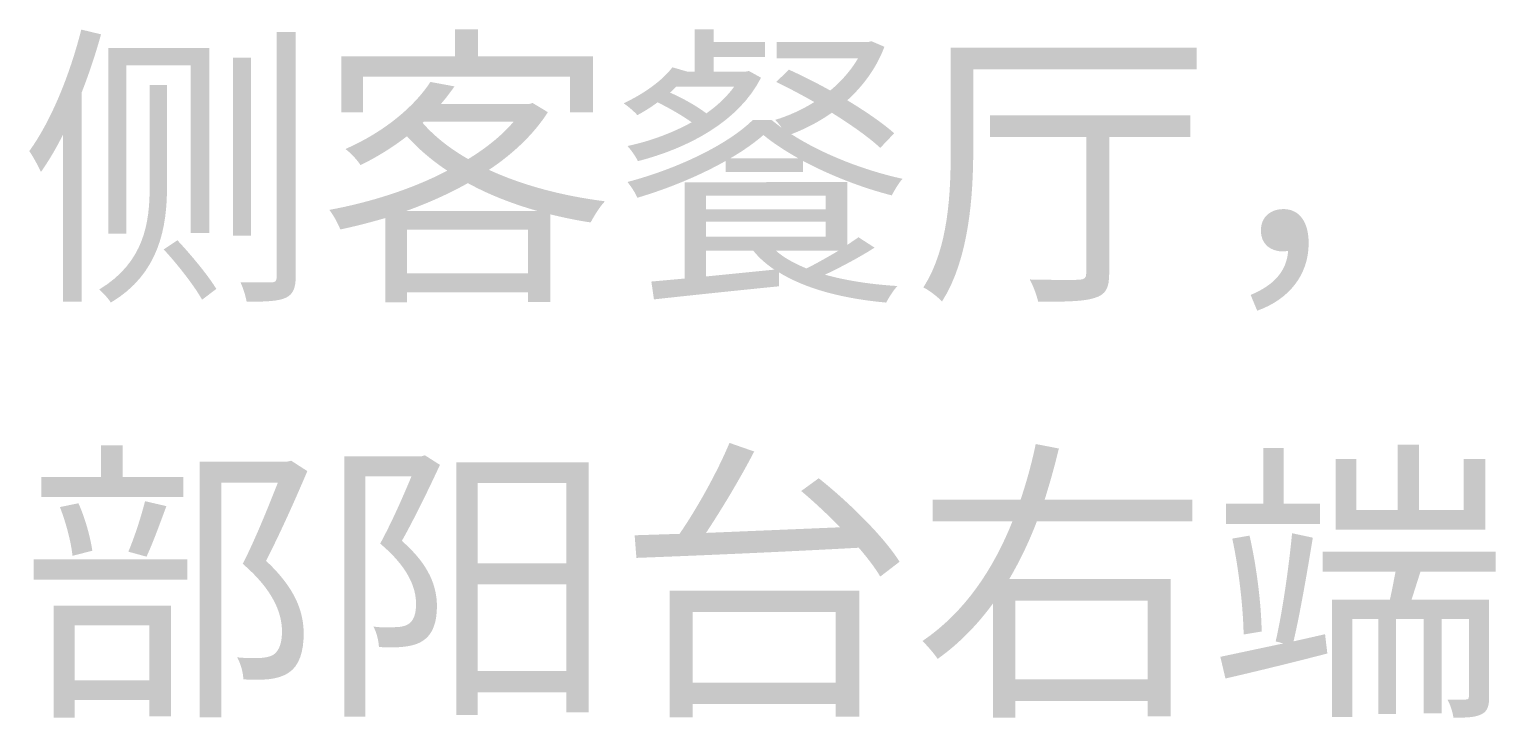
# Model space of a CAD drawing. Header units: millimetres. Extents: x -4600 to 229000, y -4300 to 19460.
# Drawn here: x 58876 to 60289, y 9772 to 10436 of the extents above; entities that cross this region are included whole.
import ezdxf

# ---------------------------------------------------------------- set-up
doc = ezdxf.new("R2010")
doc.units = ezdxf.units.MM
doc.header["$LTSCALE"] = 100
doc.layers.add('A-NOTE', color=7, linetype='Continuous', lineweight=18)

# ---------------------------------------------------------------- blocks, each defined once
blk = doc.blocks.new('A02_SHEET')
at = {"layer": 'A-NOTE'}
h = blk.add_hatch(color=256, dxfattribs=at)
edge = h.paths.add_edge_path()
edge.add_spline(control_points=[(18926.5, 10435.4), (18915.4, 10391.5), (18897.6, 10347.7), (18876.4, 10318.2)], knot_values=[0, 0, 0, 0, 1, 1, 1, 1], degree=3, periodic=0)
edge.add_spline(control_points=[(18876.4, 10318.2), (18879.8, 10313.3), (18885.6, 10302.7), (18887.6, 10298.1)], knot_values=[0, 0, 0, 0, 1, 1, 1, 1], degree=3, periodic=0)
edge.add_spline(control_points=[(18887.6, 10298.1), (18895, 10308.5), (18902.2, 10320.8), (18908.8, 10333.9)], knot_values=[0, 0, 0, 0, 1, 1, 1, 1], degree=3, periodic=0)
edge.add_line((18908.8, 10333.9), (18908.8, 10172.9))
edge.add_line((18908.8, 10172.9), (18926.8, 10172.9))
edge.add_line((18926.8, 10172.9), (18926.8, 10374.6))
edge.add_spline(control_points=[(18926.8, 10374.6), (18934, 10393), (18940.3, 10411.9), (18945.5, 10430.8)], knot_values=[0, 0, 0, 0, 1, 1, 1, 1], degree=3, periodic=0)
edge.add_line((18945.5, 10430.8), (18926.5, 10435.4))
h = blk.add_hatch(color=256, dxfattribs=at)
edge = h.paths.add_edge_path()
edge.add_line((19114.8, 10433.1), (19114.8, 10197))
edge.add_spline(control_points=[(19114.8, 10197), (19114.8, 10192.7), (19113.3, 10191.6), (19109.6, 10191.6), (19105.9, 10191.6), (19093.6, 10191.3), (19079.8, 10191.8)], knot_values=[0, 0, 0, 0, 1, 1, 1, 2, 2, 2, 2], degree=3, periodic=0)
edge.add_spline(control_points=[(19079.8, 10191.8), (19082.4, 10186.4), (19085, 10178.1), (19085.8, 10172.9)], knot_values=[0, 0, 0, 0, 1, 1, 1, 1], degree=3, periodic=0)
edge.add_spline(control_points=[(19085.8, 10172.9), (19104.7, 10172.9), (19116.5, 10173.5), (19123.4, 10176.7), (19130.2, 10179.8), (19133.1, 10185.5), (19133.1, 10197.3)], knot_values=[0, 0, 0, 0, 1, 1, 1, 2, 2, 2, 2], degree=3, periodic=0)
edge.add_line((19133.1, 10197.3), (19133.1, 10433.1))
edge.add_line((19133.1, 10433.1), (19114.8, 10433.1))
h.paths.add_polyline_path([(19072.7, 10408.2), (19072.7, 10236.5), (19090.1, 10236.5), (19090.1, 10408.2), (19072.7, 10408.2)], flags=0)
for points in [[(19177.2, 10409.6), (19177.2, 10355.7), (19198.1, 10355.7), (19198.1, 10390.1), (19397.5, 10390.1), (19397.5, 10355.7), (19419.6, 10355.7), (19419.6, 10409.6), (19308.7, 10409.6), (19308.7, 10435.7), (19286.7, 10435.7), (19286.7, 10409.6), (19177.2, 10409.6)], [(18945.5, 10034.5), (18945.5, 10003.9), (18887.9, 10003.9), (18887.9, 9984.7), (19024.8, 9984.7), (19024.8, 10003.9), (18966.4, 10003.9), (18966.4, 10034.5), (18945.5, 10034.5)], [(20135.3, 10021.3), (20135.3, 9953.1), (20279.4, 9953.1), (20279.4, 10021.3), (20258.7, 10021.3), (20258.7, 9972.1), (20215.5, 9972.1), (20215.5, 10035.1), (20194.9, 10035.1), (20194.9, 9972.1), (20155, 9972.1), (20155, 10021.3), (20135.3, 10021.3)], [(20065.6, 10031.9), (20065.6, 9978.1), (20029.5, 9978.1), (20029.5, 9958.6), (20120.1, 9958.6), (20120.1, 9978.1), (20085.1, 9978.1), (20085.1, 10031.9), (20065.6, 10031.9)], [(18880.7, 9924.5), (18880.7, 9905), (19028.8, 9905), (19028.8, 9924.5), (18880.7, 9924.5)]]:
    blk.add_hatch(color=256, dxfattribs=at).paths.add_polyline_path(points)
h = blk.add_hatch(color=256, dxfattribs=at)
edge = h.paths.add_edge_path()
edge.add_spline(control_points=[(19596.1, 10384.9), (19607.8, 10379.2), (19620.4, 10372.6), (19632.8, 10365.5)], knot_values=[0, 0, 0, 0, 1, 1, 1, 1], degree=3, periodic=0)
edge.add_spline(control_points=[(19632.8, 10365.5), (19621, 10358), (19608.1, 10352.3), (19595.2, 10348.3)], knot_values=[0, 0, 0, 0, 1, 1, 1, 1], degree=3, periodic=0)
edge.add_spline(control_points=[(19595.2, 10348.3), (19597.2, 10346.3), (19599.5, 10343.4), (19601.5, 10340.5)], knot_values=[0, 0, 0, 0, 1, 1, 1, 1], degree=3, periodic=0)
edge.add_line((19601.5, 10340.5), (19591.5, 10348.3))
edge.add_line((19591.5, 10348.3), (19573.7, 10348.3))
edge.add_spline(control_points=[(19573.7, 10348.3), (19549.1, 10324.2), (19501.3, 10301.3), (19452.8, 10288.4)], knot_values=[0, 0, 0, 0, 1, 1, 1, 1], degree=3, periodic=0)
edge.add_spline(control_points=[(19452.8, 10288.4), (19456.3, 10284.1), (19460.6, 10277.5), (19462.3, 10273.2)], knot_values=[0, 0, 0, 0, 1, 1, 1, 1], degree=3, periodic=0)
edge.add_spline(control_points=[(19462.3, 10273.2), (19492.4, 10282.1), (19522.7, 10294.7), (19547.4, 10308.7)], knot_values=[0, 0, 0, 0, 1, 1, 1, 1], degree=3, periodic=0)
edge.add_line((19547.4, 10308.7), (19547.4, 10298.1))
edge.add_line((19547.4, 10298.1), (19621.9, 10298.1))
edge.add_line((19621.9, 10298.1), (19621.9, 10308.7))
edge.add_spline(control_points=[(19621.9, 10308.7), (19648.8, 10294.4), (19680, 10282.4), (19707.5, 10275.5)], knot_values=[0, 0, 0, 0, 1, 1, 1, 1], degree=3, periodic=0)
edge.add_spline(control_points=[(19707.5, 10275.5), (19709.8, 10280.1), (19714.1, 10287.3), (19717.8, 10291.5)], knot_values=[0, 0, 0, 0, 1, 1, 1, 1], degree=3, periodic=0)
edge.add_spline(control_points=[(19717.8, 10291.5), (19682, 10299.3), (19641.9, 10314.5), (19610.7, 10334.5)], knot_values=[0, 0, 0, 0, 1, 1, 1, 1], degree=3, periodic=0)
edge.add_spline(control_points=[(19610.7, 10334.5), (19624.2, 10339.7), (19637.6, 10346.6), (19649.7, 10355.2)], knot_values=[0, 0, 0, 0, 1, 1, 1, 1], degree=3, periodic=0)
edge.add_spline(control_points=[(19649.7, 10355.2), (19668.6, 10343.4), (19685.5, 10331.4), (19696.4, 10321.3)], knot_values=[0, 0, 0, 0, 1, 1, 1, 1], degree=3, periodic=0)
edge.add_line((19696.4, 10321.3), (19709.8, 10335.4))
edge.add_spline(control_points=[(19709.8, 10335.4), (19698.9, 10345.1), (19682.6, 10356.3), (19664.6, 10367.2)], knot_values=[0, 0, 0, 0, 1, 1, 1, 1], degree=3, periodic=0)
edge.add_spline(control_points=[(19664.6, 10367.2), (19679.7, 10380.9), (19692.6, 10398.1), (19700.4, 10418.8)], knot_values=[0, 0, 0, 0, 1, 1, 1, 1], degree=3, periodic=0)
edge.add_line((19700.4, 10418.8), (19687.8, 10424.2))
edge.add_line((19687.8, 10424.2), (19684.6, 10423.3))
edge.add_line((19684.6, 10423.3), (19596.7, 10423.3))
edge.add_line((19596.7, 10423.3), (19596.7, 10407.6))
edge.add_line((19596.7, 10407.6), (19674.9, 10407.6))
edge.add_spline(control_points=[(19674.9, 10407.6), (19668, 10395.8), (19658.8, 10385.5), (19648.2, 10376.6)], knot_values=[0, 0, 0, 0, 1, 1, 1, 1], degree=3, periodic=0)
edge.add_spline(control_points=[(19648.2, 10376.6), (19634.8, 10384.1), (19621, 10391), (19608.4, 10396.7)], knot_values=[0, 0, 0, 0, 1, 1, 1, 1], degree=3, periodic=0)
edge.add_line((19608.4, 10396.7), (19596.1, 10384.9))
edge = h.paths.add_edge_path(flags=0)
edge.add_spline(control_points=[(19496.1, 10399), (19485.5, 10385.2), (19467.4, 10372.9), (19449.1, 10364.3)], knot_values=[0, 0, 0, 0, 1, 1, 1, 1], degree=3, periodic=0)
edge.add_spline(control_points=[(19449.1, 10364.3), (19453.1, 10361.7), (19459.7, 10356), (19462.3, 10352.9)], knot_values=[0, 0, 0, 0, 1, 1, 1, 1], degree=3, periodic=0)
edge.add_spline(control_points=[(19462.3, 10352.9), (19468.9, 10356.3), (19475.5, 10360.6), (19481.8, 10365.2)], knot_values=[0, 0, 0, 0, 1, 1, 1, 1], degree=3, periodic=0)
edge.add_spline(control_points=[(19481.8, 10365.2), (19493.2, 10359.7), (19505.8, 10352.3), (19514.7, 10346)], knot_values=[0, 0, 0, 0, 1, 1, 1, 1], degree=3, periodic=0)
edge.add_spline(control_points=[(19514.7, 10346), (19495.5, 10335.4), (19474, 10327.6), (19452.8, 10323.1)], knot_values=[0, 0, 0, 0, 1, 1, 1, 1], degree=3, periodic=0)
edge.add_spline(control_points=[(19452.8, 10323.1), (19456.3, 10319.3), (19460.9, 10312.7), (19462.9, 10308.5)], knot_values=[0, 0, 0, 0, 1, 1, 1, 1], degree=3, periodic=0)
edge.add_spline(control_points=[(19462.9, 10308.5), (19510.4, 10320.8), (19559.7, 10346), (19581.5, 10389)], knot_values=[0, 0, 0, 0, 1, 1, 1, 1], degree=3, periodic=0)
edge.add_line((19581.5, 10389), (19569.7, 10395.5))
edge.add_line((19569.7, 10395.5), (19566.3, 10394.7))
edge.add_line((19566.3, 10394.7), (19535.9, 10394.7))
edge.add_line((19535.9, 10394.7), (19535.9, 10409))
edge.add_line((19535.9, 10409), (19585.2, 10409))
edge.add_line((19585.2, 10409), (19585.2, 10423.3))
edge.add_line((19585.2, 10423.3), (19535.9, 10423.3))
edge.add_line((19535.9, 10423.3), (19535.9, 10435.7))
edge.add_line((19535.9, 10435.7), (19517.6, 10435.7))
edge.add_line((19517.6, 10435.7), (19517.6, 10394.7))
edge.add_line((19517.6, 10394.7), (19511, 10394.7))
edge.add_line((19511, 10394.7), (19496.1, 10399))
edge = h.paths.add_edge_path(flags=0)
edge.add_spline(control_points=[(19555.7, 10380.4), (19548.5, 10370.6), (19539.4, 10362), (19528.8, 10354.6)], knot_values=[0, 0, 0, 0, 1, 1, 1, 1], degree=3, periodic=0)
edge.add_spline(control_points=[(19528.8, 10354.6), (19519.9, 10361.5), (19506.1, 10369.2), (19493.8, 10374.6)], knot_values=[0, 0, 0, 0, 1, 1, 1, 1], degree=3, periodic=0)
edge.add_line((19493.8, 10374.6), (19499.8, 10380.4))
edge.add_line((19499.8, 10380.4), (19555.7, 10380.4))
edge = h.paths.add_edge_path(flags=0)
edge.add_spline(control_points=[(19583.8, 10333.7), (19593.2, 10325.9), (19604.7, 10318.5), (19617.3, 10311.3)], knot_values=[0, 0, 0, 0, 1, 1, 1, 1], degree=3, periodic=0)
edge.add_line((19617.3, 10311.3), (19552, 10311.3))
edge.add_spline(control_points=[(19552, 10311.3), (19564.3, 10318.5), (19575.2, 10326.2), (19583.8, 10333.7)], knot_values=[0, 0, 0, 0, 1, 1, 1, 1], degree=3, periodic=0)
h = blk.add_hatch(color=256, dxfattribs=at)
h.paths.add_polyline_path([(18952.6, 10417.6), (18952.6, 10238.5), (18969.8, 10238.5), (18969.8, 10401), (19032, 10401), (19032, 10239.1), (19050, 10239.1), (19050, 10417.6), (18952.6, 10417.6)])
edge = h.paths.add_edge_path(flags=0)
edge.add_line((18992.4, 10381.8), (18992.4, 10284.1))
edge.add_spline(control_points=[(18992.4, 10284.1), (18992.4, 10249.4), (18987.3, 10211), (18943.7, 10184.7)], knot_values=[0, 0, 0, 0, 1, 1, 1, 1], degree=3, periodic=0)
edge.add_spline(control_points=[(18943.7, 10184.7), (18946.9, 10182.1), (18952.9, 10175.8), (18954.9, 10172.1)], knot_values=[0, 0, 0, 0, 1, 1, 1, 1], degree=3, periodic=0)
edge.add_spline(control_points=[(18954.9, 10172.1), (19001.9, 10199.9), (19009.1, 10245.4), (19009.1, 10284.1)], knot_values=[0, 0, 0, 0, 1, 1, 1, 1], degree=3, periodic=0)
edge.add_line((19009.1, 10284.1), (19009.1, 10381.8))
edge.add_line((19009.1, 10381.8), (18992.4, 10381.8))
h = blk.add_hatch(color=256, dxfattribs=at)
edge = h.paths.add_edge_path()
edge.add_line((19764.3, 10417.9), (19764.3, 10320.2))
edge.add_spline(control_points=[(19764.3, 10320.2), (19764.3, 10278.9), (19762.5, 10224.8), (19737.9, 10186.7)], knot_values=[0, 0, 0, 0, 1, 1, 1, 1], degree=3, periodic=0)
edge.add_spline(control_points=[(19737.9, 10186.7), (19743.1, 10184.4), (19752.2, 10177.2), (19755.9, 10173.2)], knot_values=[0, 0, 0, 0, 1, 1, 1, 1], degree=3, periodic=0)
edge.add_spline(control_points=[(19755.9, 10173.2), (19782, 10213.9), (19786, 10275.8), (19786, 10320.2)], knot_values=[0, 0, 0, 0, 1, 1, 1, 1], degree=3, periodic=0)
edge.add_line((19786, 10320.2), (19786, 10397))
edge.add_line((19786, 10397), (20001.2, 10397))
edge.add_line((20001.2, 10397), (20001.2, 10417.9))
edge.add_line((20001.2, 10417.9), (19764.3, 10417.9))
edge = h.paths.add_edge_path(flags=0)
edge.add_line((19802.1, 10352.6), (19802.1, 10331.9))
edge.add_line((19802.1, 10331.9), (19894.9, 10331.9))
edge.add_line((19894.9, 10331.9), (19894.9, 10200.7))
edge.add_spline(control_points=[(19894.9, 10200.7), (19894.9, 10195.6), (19893.2, 10194.4), (19887.4, 10194.1), (19881.7, 10193.9), (19861.4, 10193.9), (19840.5, 10194.4)], knot_values=[0, 0, 0, 0, 1, 1, 1, 2, 2, 2, 2], degree=3, periodic=0)
edge.add_spline(control_points=[(19840.5, 10194.4), (19843.6, 10188.4), (19847.3, 10179.2), (19848.5, 10172.9)], knot_values=[0, 0, 0, 0, 1, 1, 1, 1], degree=3, periodic=0)
edge.add_spline(control_points=[(19848.5, 10172.9), (19875.4, 10172.9), (19892.9, 10173.2), (19903.2, 10176.7)], knot_values=[0, 0, 0, 0, 1, 1, 1, 1], degree=3, periodic=0)
edge.add_spline(control_points=[(19903.2, 10176.7), (19913.8, 10179.8), (19917, 10186.4), (19917, 10200.4)], knot_values=[0, 0, 0, 0, 1, 1, 1, 1], degree=3, periodic=0)
edge.add_line((19917, 10200.4), (19917, 10331.9))
edge.add_line((19917, 10331.9), (19995.2, 10331.9))
edge.add_line((19995.2, 10331.9), (19995.2, 10352.6))
edge.add_line((19995.2, 10352.6), (19802.1, 10352.6))
h = blk.add_hatch(color=256, dxfattribs=at)
edge = h.paths.add_edge_path()
edge.add_spline(control_points=[(19262.9, 10384.9), (19248.6, 10362.9), (19220.8, 10337.7), (19181, 10320.2)], knot_values=[0, 0, 0, 0, 1, 1, 1, 1], degree=3, periodic=0)
edge.add_spline(control_points=[(19181, 10320.2), (19185.8, 10316.8), (19192.4, 10309.6), (19195.6, 10304.7)], knot_values=[0, 0, 0, 0, 1, 1, 1, 1], degree=3, periodic=0)
edge.add_spline(control_points=[(19195.6, 10304.7), (19212.5, 10313), (19227.4, 10322.5), (19240.3, 10332.5)], knot_values=[0, 0, 0, 0, 1, 1, 1, 1], degree=3, periodic=0)
edge.add_spline(control_points=[(19240.3, 10332.5), (19251.4, 10320.2), (19264.6, 10309), (19279.2, 10299.3)], knot_values=[0, 0, 0, 0, 1, 1, 1, 1], degree=3, periodic=0)
edge.add_spline(control_points=[(19279.2, 10299.3), (19244.6, 10281.2), (19203.9, 10268.6), (19165.5, 10261.5)], knot_values=[0, 0, 0, 0, 1, 1, 1, 1], degree=3, periodic=0)
edge.add_spline(control_points=[(19165.5, 10261.5), (19169.2, 10256.9), (19174.1, 10248), (19176.1, 10242.6)], knot_values=[0, 0, 0, 0, 1, 1, 1, 1], degree=3, periodic=0)
edge.add_spline(control_points=[(19176.1, 10242.6), (19190.4, 10245.7), (19205, 10249.4), (19219.6, 10253.7)], knot_values=[0, 0, 0, 0, 1, 1, 1, 1], degree=3, periodic=0)
edge.add_line((19219.6, 10253.7), (19219.6, 10172.4))
edge.add_line((19219.6, 10172.4), (19240.5, 10172.4))
edge.add_line((19240.5, 10172.4), (19240.5, 10182.1))
edge.add_line((19240.5, 10182.1), (19356.9, 10182.1))
edge.add_line((19356.9, 10182.1), (19356.9, 10172.7))
edge.add_line((19356.9, 10172.7), (19378.6, 10172.7))
edge.add_line((19378.6, 10172.7), (19378.6, 10257.2))
edge.add_spline(control_points=[(19378.6, 10257.2), (19391.2, 10254), (19404.1, 10251.4), (19417.3, 10249.4)], knot_values=[0, 0, 0, 0, 1, 1, 1, 1], degree=3, periodic=0)
edge.add_spline(control_points=[(19417.3, 10249.4), (19420.5, 10255.5), (19426.2, 10264.9), (19431.1, 10269.8)], knot_values=[0, 0, 0, 0, 1, 1, 1, 1], degree=3, periodic=0)
edge.add_spline(control_points=[(19431.1, 10269.8), (19390.4, 10274.9), (19351.7, 10285.2), (19319.3, 10300.1)], knot_values=[0, 0, 0, 0, 1, 1, 1, 1], degree=3, periodic=0)
edge.add_spline(control_points=[(19319.3, 10300.1), (19342.5, 10315.6), (19362.3, 10334.2), (19376.1, 10355.7)], knot_values=[0, 0, 0, 0, 1, 1, 1, 1], degree=3, periodic=0)
edge.add_line((19376.1, 10355.7), (19361.4, 10364.6))
edge.add_line((19361.4, 10364.6), (19357.7, 10363.5))
edge.add_line((19357.7, 10363.5), (19272.9, 10363.5))
edge.add_spline(control_points=[(19272.9, 10363.5), (19277.8, 10369.2), (19282.1, 10374.9), (19286.1, 10380.6)], knot_values=[0, 0, 0, 0, 1, 1, 1, 1], degree=3, periodic=0)
edge.add_line((19286.1, 10380.6), (19262.9, 10384.9))
h.paths.add_polyline_path([(19240.5, 10200.2), (19240.5, 10242.3), (19356.9, 10242.3), (19356.9, 10200.2), (19240.5, 10200.2)], flags=0)
edge = h.paths.add_edge_path(flags=0)
edge.add_spline(control_points=[(19299, 10287.3), (19319.3, 10276.1), (19342.3, 10267.2), (19366.6, 10260.3)], knot_values=[0, 0, 0, 0, 1, 1, 1, 1], degree=3, periodic=0)
edge.add_line((19366.6, 10260.3), (19239.1, 10260.3))
edge.add_spline(control_points=[(19239.1, 10260.3), (19260, 10267.8), (19280.1, 10276.7), (19299, 10287.3)], knot_values=[0, 0, 0, 0, 1, 1, 1, 1], degree=3, periodic=0)
edge = h.paths.add_edge_path(flags=0)
edge.add_line((19256.6, 10346.6), (19343.1, 10346.6))
edge.add_spline(control_points=[(19343.1, 10346.6), (19331.7, 10333.1), (19316.5, 10321.1), (19299.3, 10310.5)], knot_values=[0, 0, 0, 0, 1, 1, 1, 1], degree=3, periodic=0)
edge.add_spline(control_points=[(19299.3, 10310.5), (19281.8, 10320.5), (19266.9, 10332.2), (19255.4, 10345.4)], knot_values=[0, 0, 0, 0, 1, 1, 1, 1], degree=3, periodic=0)
edge.add_line((19255.4, 10345.4), (19256.6, 10346.6))
h = blk.add_hatch(color=256, dxfattribs=at)
edge = h.paths.add_edge_path()
edge.add_line((19475.8, 10192.4), (19478.3, 10175.2))
edge.add_spline(control_points=[(19478.3, 10175.2), (19510.1, 10178.7), (19555.4, 10183.5), (19598.7, 10187.8)], knot_values=[0, 0, 0, 0, 1, 1, 1, 1], degree=3, periodic=0)
edge.add_line((19598.7, 10187.8), (19598.7, 10201.3))
edge.add_spline(control_points=[(19598.7, 10201.3), (19625, 10185), (19661.4, 10175.8), (19702.1, 10172.1)], knot_values=[0, 0, 0, 0, 1, 1, 1, 1], degree=3, periodic=0)
edge.add_spline(control_points=[(19702.1, 10172.1), (19704.7, 10177), (19709, 10184.1), (19713, 10188.1)], knot_values=[0, 0, 0, 0, 1, 1, 1, 1], degree=3, periodic=0)
edge.add_spline(control_points=[(19713, 10188.1), (19687.5, 10189.6), (19663.7, 10193.3), (19643.1, 10199)], knot_values=[0, 0, 0, 0, 1, 1, 1, 1], degree=3, periodic=0)
edge.add_spline(control_points=[(19643.1, 10199), (19658.8, 10206.5), (19676.6, 10215.9), (19690.9, 10225.1)], knot_values=[0, 0, 0, 0, 1, 1, 1, 1], degree=3, periodic=0)
edge.add_line((19690.9, 10225.1), (19675.4, 10235.1))
edge.add_line((19675.4, 10235.1), (19664.6, 10227.7))
edge.add_line((19664.6, 10227.7), (19664.6, 10288.4))
edge.add_line((19664.6, 10288.4), (19519, 10288.1))
edge.add_line((19519, 10288.1), (19507.8, 10288.1))
edge.add_line((19507.8, 10288.1), (19507.8, 10195.3))
edge.add_line((19507.8, 10195.3), (19475.8, 10192.4))
h.paths.add_polyline_path([(19528.5, 10235.7), (19528.5, 10250), (19643.9, 10250), (19643.9, 10235.7), (19528.5, 10235.7)], flags=0)
edge = h.paths.add_edge_path(flags=0)
edge.add_line((19528.5, 10222.2), (19574, 10222.2))
edge.add_spline(control_points=[(19574, 10222.2), (19579.5, 10215.3), (19586.3, 10209.3), (19594.4, 10203.9)], knot_values=[0, 0, 0, 0, 1, 1, 1, 1], degree=3, periodic=0)
edge.add_line((19594.4, 10203.9), (19528.5, 10197.3))
edge.add_line((19528.5, 10197.3), (19528.5, 10222.2))
h.paths.add_polyline_path([(19528.5, 10275.2), (19643.9, 10275.2), (19643.9, 10262), (19528.5, 10262), (19528.5, 10275.2)], flags=0)
edge = h.paths.add_edge_path(flags=0)
edge.add_spline(control_points=[(19656.2, 10222.2), (19646.2, 10216.2), (19635, 10209.9), (19625.3, 10205)], knot_values=[0, 0, 0, 0, 1, 1, 1, 1], degree=3, periodic=0)
edge.add_spline(control_points=[(19625.3, 10205), (19613.6, 10209.9), (19603.5, 10215.3), (19595.8, 10222.2)], knot_values=[0, 0, 0, 0, 1, 1, 1, 1], degree=3, periodic=0)
edge.add_line((19595.8, 10222.2), (19656.2, 10222.2))
h = blk.add_hatch(color=256, dxfattribs=at)
edge = h.paths.add_edge_path()
edge.add_spline(control_points=[(20059.6, 10164.3), (20089.7, 10174.9), (20109.2, 10198.4), (20109.2, 10229.4), (20109.2, 10249.4), (20100.6, 10262.3), (20084.8, 10262.3), (20073.1, 10262.3), (20063.1, 10255.2), (20063.1, 10241.7), (20063.1, 10228.2), (20072.8, 10221.4), (20084.6, 10221.4)], knot_values=[0, 0, 0, 0, 1, 1, 1, 2, 2, 2, 3, 3, 3, 4, 4, 4, 4], degree=3, periodic=0)
edge.add_line((20084.6, 10221.4), (20089.4, 10221.9))
edge.add_spline(control_points=[(20089.4, 10221.9), (20088, 10202.2), (20075.4, 10188.7), (20053.3, 10179.5)], knot_values=[0, 0, 0, 0, 1, 1, 1, 1], degree=3, periodic=0)
edge.add_line((20053.3, 10179.5), (20059.6, 10164.3))
h = blk.add_hatch(color=256, dxfattribs=at)
edge = h.paths.add_edge_path()
edge.add_spline(control_points=[(19005.9, 10223.4), (19019.7, 10208.5), (19035.7, 10187.8), (19042.9, 10174.9)], knot_values=[0, 0, 0, 0, 1, 1, 1, 1], degree=3, periodic=0)
edge.add_line((19042.9, 10174.9), (19056.6, 10185.3))
edge.add_spline(control_points=[(19056.6, 10185.3), (19049.2, 10197.6), (19032.8, 10217.6), (19019.1, 10232.2)], knot_values=[0, 0, 0, 0, 1, 1, 1, 1], degree=3, periodic=0)
edge.add_line((19019.1, 10232.2), (19005.9, 10223.4))
h = blk.add_hatch(color=256, dxfattribs=at)
edge = h.paths.add_edge_path()
edge.add_line((19459.7, 9947.7), (19461.4, 9925.9))
edge.add_spline(control_points=[(19461.4, 9925.9), (19514.4, 9927.9), (19597.2, 9931.4), (19675.7, 9935.7)], knot_values=[0, 0, 0, 0, 1, 1, 1, 1], degree=3, periodic=0)
edge.add_spline(control_points=[(19675.7, 9935.7), (19684.3, 9925.6), (19691.5, 9916.2), (19696.4, 9907.9)], knot_values=[0, 0, 0, 0, 1, 1, 1, 1], degree=3, periodic=0)
edge.add_line((19696.4, 9907.9), (19715, 9922.2))
edge.add_spline(control_points=[(19715, 9922.2), (19700.1, 9946), (19666.3, 9979.5), (19637.1, 10002.7)], knot_values=[0, 0, 0, 0, 1, 1, 1, 1], degree=3, periodic=0)
edge.add_line((19637.1, 10002.7), (19620.2, 9990.4))
edge.add_spline(control_points=[(19620.2, 9990.4), (19632.5, 9980.1), (19645.6, 9967.8), (19657.7, 9955.4)], knot_values=[0, 0, 0, 0, 1, 1, 1, 1], degree=3, periodic=0)
edge.add_line((19657.7, 9955.4), (19528.5, 9950))
edge.add_spline(control_points=[(19528.5, 9950), (19544.2, 9973.8), (19561.7, 10003), (19574.9, 10028.5)], knot_values=[0, 0, 0, 0, 1, 1, 1, 1], degree=3, periodic=0)
edge.add_line((19574.9, 10028.5), (19551.1, 10036.8))
edge.add_spline(control_points=[(19551.1, 10036.8), (19539.9, 10009.9), (19520.5, 9974.6), (19503, 9949.1)], knot_values=[0, 0, 0, 0, 1, 1, 1, 1], degree=3, periodic=0)
edge.add_line((19503, 9949.1), (19459.7, 9947.7))
h = blk.add_hatch(color=256, dxfattribs=at)
edge = h.paths.add_edge_path()
edge.add_spline(control_points=[(19846.2, 10035.7), (19842.5, 10017.9), (19837.6, 9999.8), (19831.6, 9982.1)], knot_values=[0, 0, 0, 0, 1, 1, 1, 1], degree=3, periodic=0)
edge.add_line((19831.6, 9982.1), (19746.8, 9982.1))
edge.add_line((19746.8, 9982.1), (19746.8, 9961.2))
edge.add_line((19746.8, 9961.2), (19823.8, 9961.2))
edge.add_spline(control_points=[(19823.8, 9961.2), (19805.5, 9915.3), (19778, 9873.5), (19737, 9845.7)], knot_values=[0, 0, 0, 0, 1, 1, 1, 1], degree=3, periodic=0)
edge.add_spline(control_points=[(19737, 9845.7), (19741.6, 9841.4), (19748.2, 9833.7), (19751.7, 9828.5)], knot_values=[0, 0, 0, 0, 1, 1, 1, 1], degree=3, periodic=0)
edge.add_spline(control_points=[(19751.7, 9828.5), (19772.6, 9843.4), (19790, 9861.5), (19804.9, 9881.8)], knot_values=[0, 0, 0, 0, 1, 1, 1, 1], degree=3, periodic=0)
edge.add_line((19804.9, 9881.8), (19804.9, 9771.8))
edge.add_line((19804.9, 9771.8), (19826.4, 9771.8))
edge.add_line((19826.4, 9771.8), (19826.4, 9787.8))
edge.add_line((19826.4, 9787.8), (19953.9, 9787.8))
edge.add_line((19953.9, 9787.8), (19953.9, 9773.2))
edge.add_line((19953.9, 9773.2), (19976.3, 9773.2))
edge.add_line((19976.3, 9773.2), (19976.3, 9905.6))
edge.add_line((19976.3, 9905.6), (19820.7, 9905.6))
edge.add_spline(control_points=[(19820.7, 9905.6), (19831, 9923.1), (19839.9, 9941.7), (19847.3, 9961.2)], knot_values=[0, 0, 0, 0, 1, 1, 1, 1], degree=3, periodic=0)
edge.add_line((19847.3, 9961.2), (19997.2, 9961.2))
edge.add_line((19997.2, 9961.2), (19997.2, 9982.1))
edge.add_line((19997.2, 9982.1), (19854.8, 9982.1))
edge.add_spline(control_points=[(19854.8, 9982.1), (19859.9, 9998.4), (19864.5, 10014.7), (19868.5, 10031.4)], knot_values=[0, 0, 0, 0, 1, 1, 1, 1], degree=3, periodic=0)
edge.add_line((19868.5, 10031.4), (19846.2, 10035.7))
h.paths.add_polyline_path([(19826.4, 9808.8), (19826.4, 9884.7), (19953.9, 9884.7), (19953.9, 9808.8), (19826.4, 9808.8)], flags=0)
h = blk.add_hatch(color=256, dxfattribs=at)
edge = h.paths.add_edge_path()
edge.add_line((19040.6, 10018.8), (19040.6, 9772.1))
edge.add_line((19040.6, 9772.1), (19061.5, 9772.1))
edge.add_line((19061.5, 9772.1), (19061.5, 9998.4))
edge.add_line((19061.5, 9998.4), (19115.9, 9998.4))
edge.add_spline(control_points=[(19115.9, 9998.4), (19106.8, 9975.5), (19094.4, 9944.3), (19082.1, 9920.2)], knot_values=[0, 0, 0, 0, 1, 1, 1, 1], degree=3, periodic=0)
edge.add_spline(control_points=[(19082.1, 9920.2), (19111.3, 9895), (19119.6, 9873.2), (19119.9, 9855.5)], knot_values=[0, 0, 0, 0, 1, 1, 1, 1], degree=3, periodic=0)
edge.add_spline(control_points=[(19119.9, 9855.5), (19119.9, 9844.8), (19117.6, 9836.5), (19111.6, 9832.5)], knot_values=[0, 0, 0, 0, 1, 1, 1, 1], degree=3, periodic=0)
edge.add_spline(control_points=[(19111.6, 9832.5), (19108.2, 9830.5), (19103.9, 9829.7), (19099, 9829.4), (19093.6, 9829.1), (19085.3, 9829.1), (19076.7, 9830)], knot_values=[0, 0, 0, 0, 1, 1, 1, 2, 2, 2, 2], degree=3, periodic=0)
edge.add_spline(control_points=[(19076.7, 9830), (19080.4, 9823.6), (19082.4, 9814.8), (19082.7, 9808.8)], knot_values=[0, 0, 0, 0, 1, 1, 1, 1], degree=3, periodic=0)
edge.add_spline(control_points=[(19082.7, 9808.8), (19091.3, 9808.2), (19100.5, 9808.2), (19107.9, 9809), (19115.1, 9809.9), (19121.4, 9811.9), (19126.5, 9815.3), (19136.5, 9821.9), (19140.8, 9835.4), (19140.8, 9853.2), (19140.6, 9873.5), (19133.4, 9896.1), (19104.5, 9923.1)], knot_values=[0, 0, 0, 0, 1, 1, 1, 2, 2, 2, 3, 3, 3, 4, 4, 4, 4], degree=3, periodic=0)
edge.add_spline(control_points=[(19104.5, 9923.1), (19117.9, 9949.1), (19132.8, 9982.4), (19144.3, 10009.6)], knot_values=[0, 0, 0, 0, 1, 1, 1, 1], degree=3, periodic=0)
edge.add_line((19144.3, 10009.6), (19128.8, 10019.6))
edge.add_line((19128.8, 10019.6), (19125.1, 10018.8))
edge.add_line((19125.1, 10018.8), (19040.6, 10018.8))
h = blk.add_hatch(color=256, dxfattribs=at)
edge = h.paths.add_edge_path()
edge.add_line((19180.1, 10023.9), (19180.1, 9772.7))
edge.add_line((19180.1, 9772.7), (19200.2, 9772.7))
edge.add_line((19200.2, 9772.7), (19200.2, 10004.4))
edge.add_line((19200.2, 10004.4), (19244.6, 10004.4))
edge.add_spline(control_points=[(19244.6, 10004.4), (19236.5, 9984.9), (19225.4, 9959.7), (19214.5, 9939.7)], knot_values=[0, 0, 0, 0, 1, 1, 1, 1], degree=3, periodic=0)
edge.add_spline(control_points=[(19214.5, 9939.7), (19241.4, 9917), (19248.9, 9897.6), (19249.1, 9881.8)], knot_values=[0, 0, 0, 0, 1, 1, 1, 1], degree=3, periodic=0)
edge.add_spline(control_points=[(19249.1, 9881.8), (19249.1, 9872.6), (19247.1, 9865.5), (19241.7, 9862)], knot_values=[0, 0, 0, 0, 1, 1, 1, 1], degree=3, periodic=0)
edge.add_spline(control_points=[(19241.7, 9862), (19238.3, 9860), (19234.2, 9859.2), (19229.9, 9859.2)], knot_values=[0, 0, 0, 0, 1, 1, 1, 1], degree=3, periodic=0)
edge.add_spline(control_points=[(19229.9, 9859.2), (19223.9, 9858.6), (19216.2, 9858.6), (19207.9, 9859.7)], knot_values=[0, 0, 0, 0, 1, 1, 1, 1], degree=3, periodic=0)
edge.add_spline(control_points=[(19207.9, 9859.7), (19211.3, 9854), (19213, 9845.4), (19213.3, 9840)], knot_values=[0, 0, 0, 0, 1, 1, 1, 1], degree=3, periodic=0)
edge.add_spline(control_points=[(19213.3, 9840), (19221.6, 9839.4), (19230.8, 9839.4), (19238, 9840.3), (19244.8, 9841.1), (19250.9, 9842.8), (19255.7, 9846), (19265.2, 9852), (19269.2, 9863.8), (19269.2, 9879.8)], knot_values=[0, 0, 0, 0, 1, 1, 1, 2, 2, 2, 3, 3, 3, 3], degree=3, periodic=0)
edge.add_spline(control_points=[(19269.2, 9879.8), (19268.9, 9897.9), (19262.6, 9918.5), (19235.4, 9942.3)], knot_values=[0, 0, 0, 0, 1, 1, 1, 1], degree=3, periodic=0)
edge.add_spline(control_points=[(19235.4, 9942.3), (19247.7, 9964.3), (19261.2, 9992.1), (19272.1, 10015.6)], knot_values=[0, 0, 0, 0, 1, 1, 1, 1], degree=3, periodic=0)
edge.add_line((19272.1, 10015.6), (19257.7, 10024.8))
edge.add_line((19257.7, 10024.8), (19254.3, 10023.9))
edge.add_line((19254.3, 10023.9), (19180.1, 10023.9))
h = blk.add_hatch(color=256, dxfattribs=at)
h.paths.add_polyline_path([(19287.8, 10018.2), (19287.8, 9774.4), (19308.4, 9774.4), (19308.4, 9796.4), (19393.8, 9796.4), (19393.8, 9777), (19415.3, 9777), (19415.3, 10018.2), (19287.8, 10018.2)])
h.paths.add_polyline_path([(19308.4, 9816.8), (19308.4, 9900.4), (19393.8, 9900.4), (19393.8, 9816.8), (19308.4, 9816.8)], flags=0)
h.paths.add_polyline_path([(19308.4, 9920.5), (19308.4, 9998.1), (19393.8, 9998.1), (19393.8, 9920.5), (19308.4, 9920.5)], flags=0)
h = blk.add_hatch(color=256, dxfattribs=at)
edge = h.paths.add_edge_path()
edge.add_spline(control_points=[(18905.9, 9974.9), (18911.7, 9960), (18916.8, 9940.8), (18918, 9927.9)], knot_values=[0, 0, 0, 0, 1, 1, 1, 1], degree=3, periodic=0)
edge.add_line((18918, 9927.9), (18937.1, 9932.8))
edge.add_spline(control_points=[(18937.1, 9932.8), (18935.4, 9945.1), (18930.3, 9964.3), (18923.7, 9978.6)], knot_values=[0, 0, 0, 0, 1, 1, 1, 1], degree=3, periodic=0)
edge.add_line((18923.7, 9978.6), (18905.9, 9974.9))
h = blk.add_hatch(color=256, dxfattribs=at)
edge = h.paths.add_edge_path()
edge.add_spline(control_points=[(18987.9, 9980.6), (18984.4, 9966.3), (18977.5, 9945.1), (18971.8, 9931.9)], knot_values=[0, 0, 0, 0, 1, 1, 1, 1], degree=3, periodic=0)
edge.add_line((18971.8, 9931.9), (18989.3, 9927.1))
edge.add_spline(control_points=[(18989.3, 9927.1), (18995.3, 9939.7), (19002.2, 9958.9), (19008.5, 9975.8)], knot_values=[0, 0, 0, 0, 1, 1, 1, 1], degree=3, periodic=0)
edge.add_line((19008.5, 9975.8), (18987.9, 9980.6))
h = blk.add_hatch(color=256, dxfattribs=at)
edge = h.paths.add_edge_path()
edge.add_spline(control_points=[(20093.2, 9949.7), (20090.3, 9918.2), (20083.7, 9872.4), (20077.4, 9845.4)], knot_values=[0, 0, 0, 0, 1, 1, 1, 1], degree=3, periodic=0)
edge.add_line((20077.4, 9845.4), (20084.8, 9843.4))
edge.add_line((20084.8, 9843.4), (20024.1, 9830.5))
edge.add_line((20024.1, 9830.5), (20029, 9809.6))
edge.add_spline(control_points=[(20029, 9809.6), (20056.5, 9815.9), (20092.9, 9824.8), (20127.2, 9833.7)], knot_values=[0, 0, 0, 0, 1, 1, 1, 1], degree=3, periodic=0)
edge.add_line((20127.2, 9833.7), (20125, 9852.3))
edge.add_line((20125, 9852.3), (20094.6, 9845.4))
edge.add_spline(control_points=[(20094.6, 9845.4), (20100.9, 9872.1), (20108, 9913.6), (20113.2, 9945.4)], knot_values=[0, 0, 0, 0, 1, 1, 1, 1], degree=3, periodic=0)
edge.add_line((20113.2, 9945.4), (20093.2, 9949.7))
edge = h.paths.add_edge_path(flags=0)
edge.add_spline(control_points=[(20035.6, 9944.5), (20041.9, 9915.3), (20046.2, 9876.9), (20046.5, 9852)], knot_values=[0, 0, 0, 0, 1, 1, 1, 1], degree=3, periodic=0)
edge.add_line((20046.5, 9852), (20063.9, 9854.9))
edge.add_spline(control_points=[(20063.9, 9854.9), (20063.6, 9880.1), (20059.1, 9917.9), (20052.2, 9947.4)], knot_values=[0, 0, 0, 0, 1, 1, 1, 1], degree=3, periodic=0)
edge.add_line((20052.2, 9947.4), (20035.6, 9944.5))
h = blk.add_hatch(color=256, dxfattribs=at)
edge = h.paths.add_edge_path()
edge.add_line((20131.8, 9885.5), (20131.8, 9772.4))
edge.add_line((20131.8, 9772.4), (20151.3, 9772.4))
edge.add_line((20151.3, 9772.4), (20151.3, 9866.9))
edge.add_line((20151.3, 9866.9), (20176.2, 9866.9))
edge.add_line((20176.2, 9866.9), (20176.2, 9775.2))
edge.add_line((20176.2, 9775.2), (20193.4, 9775.2))
edge.add_line((20193.4, 9775.2), (20193.4, 9866.9))
edge.add_line((20193.4, 9866.9), (20220.1, 9866.9))
edge.add_line((20220.1, 9866.9), (20220.1, 9776.1))
edge.add_line((20220.1, 9776.1), (20237.3, 9776.1))
edge.add_line((20237.3, 9776.1), (20237.3, 9866.9))
edge.add_line((20237.3, 9866.9), (20263.6, 9866.9))
edge.add_line((20263.6, 9866.9), (20263.6, 9792.4))
edge.add_spline(control_points=[(20263.6, 9792.4), (20263.6, 9790.1), (20263, 9789.3), (20260.5, 9789.3)], knot_values=[0, 0, 0, 0, 1, 1, 1, 1], degree=3, periodic=0)
edge.add_spline(control_points=[(20260.5, 9789.3), (20258.2, 9789), (20251, 9789), (20243, 9789.3)], knot_values=[0, 0, 0, 0, 1, 1, 1, 1], degree=3, periodic=0)
edge.add_spline(control_points=[(20243, 9789.3), (20245.6, 9784.4), (20248.1, 9777), (20248.7, 9771.8)], knot_values=[0, 0, 0, 0, 1, 1, 1, 1], degree=3, periodic=0)
edge.add_spline(control_points=[(20248.7, 9771.8), (20261.9, 9771.8), (20269.9, 9772.1), (20275.9, 9775.2)], knot_values=[0, 0, 0, 0, 1, 1, 1, 1], degree=3, periodic=0)
edge.add_spline(control_points=[(20275.9, 9775.2), (20281.7, 9778.1), (20283.1, 9783.3), (20283.1, 9792.1)], knot_values=[0, 0, 0, 0, 1, 1, 1, 1], degree=3, periodic=0)
edge.add_line((20283.1, 9792.1), (20283.1, 9885.5))
edge.add_line((20283.1, 9885.5), (20208.3, 9885.5))
edge.add_line((20208.3, 9885.5), (20216.9, 9912.5))
edge.add_line((20216.9, 9912.5), (20289.4, 9912.5))
edge.add_line((20289.4, 9912.5), (20289.4, 9931.9))
edge.add_line((20289.4, 9931.9), (20122.7, 9931.9))
edge.add_line((20122.7, 9931.9), (20122.7, 9912.5))
edge.add_line((20122.7, 9912.5), (20192.9, 9912.5))
edge.add_spline(control_points=[(20192.9, 9912.5), (20191.1, 9903.6), (20189.4, 9893.8), (20187.4, 9885.5)], knot_values=[0, 0, 0, 0, 1, 1, 1, 1], degree=3, periodic=0)
edge.add_line((20187.4, 9885.5), (20131.8, 9885.5))
h = blk.add_hatch(color=256, dxfattribs=at)
h.paths.add_polyline_path([(19493.5, 9894.4), (19493.5, 9772.1), (19515.6, 9772.1), (19515.6, 9785), (19653.4, 9785), (19653.4, 9772.7), (19676.3, 9772.7), (19676.3, 9894.4), (19493.5, 9894.4)])
h.paths.add_polyline_path([(19515.6, 9805.6), (19515.6, 9873.8), (19653.4, 9873.8), (19653.4, 9805.6), (19515.6, 9805.6)], flags=0)
h = blk.add_hatch(color=256, dxfattribs=at)
h.paths.add_polyline_path([(18899.9, 9879.8), (18899.9, 9771.8), (18920, 9771.8), (18920, 9788.7), (18991.9, 9788.7), (18991.9, 9773.2), (19012.8, 9773.2), (19012.8, 9879.8), (18899.9, 9879.8)])
h.paths.add_polyline_path([(18920, 9807.9), (18920, 9860.9), (18991.9, 9860.9), (18991.9, 9807.9), (18920, 9807.9)], flags=0)

msp = doc.modelspace()

# ---------------------------------------------------------------- block references
msp.add_blockref('A02_SHEET', (40000, 0))

doc.saveas('drawing.dxf')
